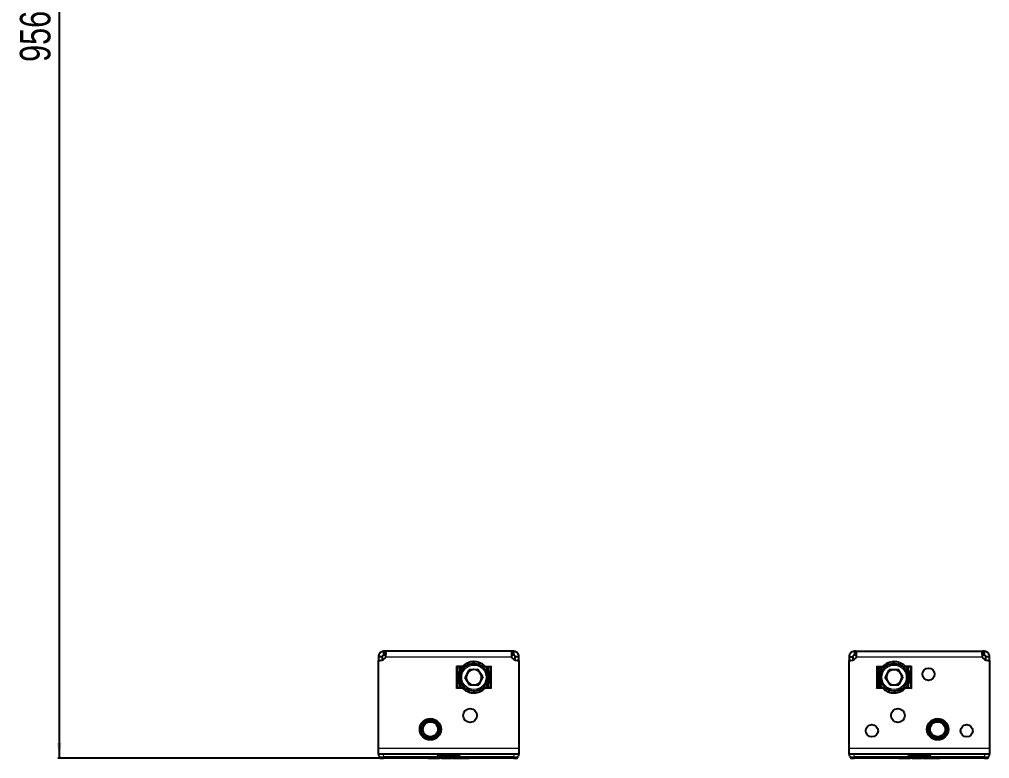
# Model space of a CAD drawing. Header units: millimetres. Extents: x 535 to 3980, y -1371 to 658.
# Drawn here: x 535 to 1170, y -1371 to -887 of the extents above; entities that cross this region are included whole.
import ezdxf

# ---------------------------------------------------------------- set-up
doc = ezdxf.new("R2010")
doc.units = ezdxf.units.MM
doc.layers.add('FORMAT', color=7, linetype='Continuous')
doc.styles.add('SLDTEXTSTYLE0', font='TXT', dxfattribs={"width": 0.75})
doc.dimstyles.new('SLDDIMSTYLE0', dxfattribs={"dimtxt": 20, "dimasz": 10, "dimexe": 0, "dimexo": 0.0625, "dimgap": 5, "dimtad": 2, "dimdec": 1, "dimrnd": 1e-09, "dimzin": 12, "dimdsep": 46, "dimtxsty": 'SLDTEXTSTYLE0', "dimsah": 1, "dimcen": 0.09, "dimadec": 0, "dimazin": 3, "dimtfac": 1, "dimtofl": 0, "dimtmove": 0, "dimatfit": 3, "dimfxl": 0, "dimfrac": 2, "dimtolj": 1, "dimtzin": 12, "dimarcsym": 0})

# ---------------------------------------------------------------- blocks, each defined once
blk = doc.blocks.new('_D_7')
at = {"layer": 'FORMAT'}
for p, q in [((772.3, -414.72), (560.52, -414.72)), ((561.52, -414.72), (561.52, -1370.72)), ((772.3, -1370.72), (560.52, -1370.72))]:
    blk.add_line(p, q, dxfattribs=at)
for points in [[(561.52, -414.72), (559.98, -424.72), (563.06, -424.72)], [(561.52, -1370.72), (563.06, -1360.72), (559.98, -1360.72)]]:
    blk.add_solid(points, dxfattribs=at)
at = {"layer": 'FORMAT', "insert": (535.74, -914.89), "char_height": 20, "attachment_point": 1, "rotation": 90, "style": 'SLDTEXTSTYLE0'}
blk.add_mtext('956', dxfattribs=at)

msp = doc.modelspace()

# ---------------------------------------------------------------- linework, layer by layer
at = {"color": 7, "linetype": 'Continuous', "lineweight": 25}
for p, q in [((773.91, -1303.22), (773.91, -1300.72)), ((775, -1300.72), (773.91, -1300.72)), ((775, -1303.22), (775, -1300.72)), ((857.83, -1300.72), (775, -1300.72)), ((857.83, -1300.72), (857.83, -1303.22)), ((858.91, -1300.72), (857.83, -1300.72)), ((858.91, -1300.72), (858.91, -1303.22)), ((1081.91, -1300.72), (1081.91, -1303.22)), ((1083, -1300.72), (1081.91, -1300.72)), ((1083, -1300.72), (1083, -1303.22)), ((1083, -1300.72), (1165.83, -1300.72)), ((1165.83, -1300.72), (1165.83, -1303.22)), ((1166.91, -1300.72), (1165.83, -1300.72)), ((1166.91, -1300.72), (1166.91, -1303.22)), ((772.91, -1304.22), (770.41, -1304.22)), ((770.41, -1304.22), (770.41, -1306.72)), ((770.41, -1307.62), (770.41, -1306.72)), ((770.41, -1364.22), (770.41, -1307.62)), ((772.91, -1304.22), (772.91, -1306.5)), ((775, -1303.22), (773.91, -1303.22)), ((832.65, -1308.73), (832.61, -1307.48)), ((832.86, -1307.47), (832.77, -1308.72)), ((858.91, -1303.22), (857.83, -1303.22)), ((862.41, -1304.22), (859.91, -1304.22)), ((859.91, -1306.5), (859.91, -1304.22)), ((862.41, -1306.72), (862.41, -1304.22)), ((862.41, -1306.72), (862.41, -1307.62)), ((862.41, -1307.62), (862.41, -1364.22)), ((1078.41, -1304.22), (1080.91, -1304.22)), ((1078.41, -1304.22), (1078.41, -1306.72)), ((1078.41, -1307.62), (1078.41, -1306.72)), ((1078.41, -1364.22), (1078.41, -1307.62)), ((1080.91, -1304.22), (1080.91, -1306.5)), ((1083, -1303.22), (1081.91, -1303.22)), ((1107.61, -1308.73), (1107.56, -1307.48)), ((1107.81, -1307.47), (1107.73, -1308.72)), ((1166.91, -1303.22), (1165.83, -1303.22)), ((1170.41, -1304.22), (1167.91, -1304.22)), ((1167.91, -1306.5), (1167.91, -1304.22)), ((1170.41, -1306.72), (1170.41, -1304.22)), ((1170.41, -1306.72), (1170.41, -1307.62)), ((1170.41, -1307.62), (1170.41, -1364.22)), ((821.91, -1310.72), (821.56, -1310.37)), ((825.43, -1310.72), (821.91, -1310.72)), ((821.91, -1310.72), (821.91, -1324.72)), ((822.26, -1311.07), (821.91, -1310.72)), ((824.5, -1314.52), (823.33, -1314.08)), ((823.42, -1313.85), (824.55, -1314.41)), ((823.66, -1313.31), (823.66, -1311.42)), ((824.83, -1311.42), (823.66, -1311.42)), ((826.36, -1311.55), (825.45, -1310.69)), ((825.56, -1310.72), (825.49, -1310.72)), ((825.63, -1310.51), (826.45, -1311.46)), ((825.91, -1310.97), (825.91, -1311.12)), ((826.5, -1311.41), (825.91, -1311.08)), ((826.49, -1311.42), (826.23, -1311.42)), ((827.15, -1318.03), (829.77, -1312.88)), ((829.23, -1309.51), (828.71, -1308.37)), ((828.94, -1308.27), (829.34, -1309.46)), ((835.53, -1312.58), (829.77, -1312.88)), ((838.68, -1317.42), (835.53, -1312.58)), ((836.11, -1309.31), (836.55, -1308.14)), ((836.79, -1308.23), (836.23, -1309.35)), ((839.09, -1311.17), (839.94, -1310.26)), ((840.12, -1310.44), (839.18, -1311.26)), ((840.4, -1310.72), (843.91, -1310.72)), ((842.16, -1311.42), (841, -1311.42)), ((841.12, -1314.03), (842.26, -1313.52)), ((842.36, -1313.75), (841.17, -1314.15)), ((842.16, -1313.31), (842.16, -1311.42)), ((843.91, -1310.72), (843.56, -1311.07)), ((844.26, -1310.37), (843.91, -1310.72)), ((843.91, -1310.72), (843.91, -1324.72)), ((1096.56, -1310.37), (1096.91, -1310.72)), ((1096.91, -1310.72), (1100.43, -1310.72)), ((1096.91, -1324.72), (1096.91, -1310.72)), ((1096.91, -1310.72), (1097.26, -1311.07)), ((1099.49, -1314.56), (1098.31, -1314.12)), ((1098.41, -1313.89), (1099.53, -1314.45)), ((1098.66, -1313.31), (1098.66, -1311.42)), ((1099.83, -1311.42), (1098.66, -1311.42)), ((1101.34, -1311.58), (1100.42, -1310.72)), ((1100.59, -1310.54), (1101.42, -1311.49)), ((1101.49, -1311.42), (1101.17, -1311.42)), ((1102.15, -1318.04), (1104.76, -1312.89)), ((1104.19, -1309.53), (1103.67, -1308.39)), ((1103.9, -1308.29), (1104.3, -1309.48)), ((1110.52, -1312.57), (1104.76, -1312.89)), ((1113.68, -1317.4), (1110.52, -1312.57)), ((1111.07, -1309.29), (1111.51, -1308.12)), ((1111.74, -1308.21), (1111.19, -1309.34)), ((1114.06, -1311.14), (1114.91, -1310.23)), ((1115.09, -1310.4), (1114.15, -1311.23)), ((1118.91, -1310.72), (1115.4, -1310.72)), ((1117.16, -1311.42), (1116, -1311.42)), ((1116.11, -1314), (1117.24, -1313.48)), ((1117.34, -1313.71), (1116.16, -1314.11)), ((1117.16, -1313.31), (1117.16, -1311.42)), ((1118.56, -1311.07), (1118.91, -1310.72)), ((1118.91, -1310.72), (1119.26, -1310.37)), ((1118.91, -1324.72), (1118.91, -1310.72)), ((822.66, -1317.77), (823.91, -1317.86)), ((823.92, -1317.99), (822.67, -1318.02)), ((830.29, -1322.87), (827.15, -1318.03)), ((838.68, -1317.42), (836.06, -1322.56)), ((841.91, -1317.46), (843.16, -1317.42)), ((843.16, -1317.67), (841.91, -1317.58)), ((1097.66, -1317.82), (1098.91, -1317.9)), ((1098.92, -1318.03), (1097.67, -1318.07)), ((1105.3, -1322.87), (1102.15, -1318.04)), ((1113.68, -1317.4), (1111.07, -1322.56)), ((1116.91, -1317.42), (1118.16, -1317.37)), ((1118.16, -1317.62), (1116.91, -1317.54)), ((821.91, -1324.72), (821.56, -1325.07)), ((822.26, -1324.37), (821.91, -1324.72)), ((821.91, -1324.72), (825.43, -1324.72)), ((823.46, -1321.69), (824.65, -1321.29)), ((824.7, -1321.41), (823.56, -1321.92)), ((823.66, -1324.02), (823.66, -1322.14)), ((823.66, -1324.02), (824.83, -1324.02)), ((825.7, -1325.01), (826.65, -1324.18)), ((826.74, -1324.27), (825.88, -1325.18)), ((829.04, -1327.21), (829.6, -1326.09)), ((829.71, -1326.13), (829.27, -1327.3)), ((830.29, -1322.87), (836.06, -1322.56)), ((832.96, -1327.97), (833.05, -1326.72)), ((833.18, -1326.72), (833.21, -1327.97)), ((836.88, -1327.17), (836.49, -1325.98)), ((836.6, -1325.93), (837.11, -1327.07)), ((839.33, -1324.03), (839.91, -1324.37)), ((839.34, -1324.02), (839.59, -1324.02)), ((840.2, -1324.93), (839.37, -1323.99)), ((839.46, -1323.9), (840.37, -1324.75)), ((839.91, -1324.47), (839.91, -1324.32)), ((840.34, -1324.72), (840.26, -1324.72)), ((843.91, -1324.72), (840.4, -1324.72)), ((841, -1324.02), (842.16, -1324.02)), ((842.4, -1321.6), (841.28, -1321.04)), ((841.33, -1320.92), (842.49, -1321.36)), ((842.16, -1324.02), (842.16, -1322.14)), ((843.91, -1324.72), (843.56, -1324.37)), ((844.26, -1325.07), (843.91, -1324.72)), ((1096.56, -1325.07), (1096.91, -1324.72)), ((1096.91, -1324.72), (1100.43, -1324.72)), ((1098.48, -1321.74), (1099.67, -1321.33)), ((1099.72, -1321.45), (1098.58, -1321.96)), ((1098.66, -1324.02), (1098.66, -1322.14)), ((1098.66, -1324.02), (1099.83, -1324.02)), ((1100.74, -1325.04), (1101.68, -1324.21)), ((1101.77, -1324.3), (1100.92, -1325.21)), ((1104.08, -1327.23), (1104.64, -1326.1)), ((1104.75, -1326.15), (1104.31, -1327.32)), ((1105.3, -1322.87), (1111.07, -1322.56)), ((1108.01, -1327.97), (1108.09, -1326.72)), ((1108.22, -1326.72), (1108.26, -1327.97)), ((1111.93, -1327.15), (1111.52, -1325.97)), ((1111.64, -1325.91), (1112.16, -1327.05)), ((1114.34, -1324.02), (1114.66, -1324.02)), ((1115.23, -1324.9), (1114.4, -1323.96)), ((1114.49, -1323.87), (1115.4, -1324.72)), ((1114.91, -1324.47), (1114.91, -1324.26)), ((1115.4, -1324.72), (1118.91, -1324.72)), ((1116, -1324.02), (1117.16, -1324.02)), ((1117.42, -1321.55), (1116.3, -1321)), ((1116.34, -1320.88), (1117.51, -1321.32)), ((1117.16, -1324.02), (1117.16, -1322.14)), ((1118.56, -1324.37), (1118.91, -1324.72)), ((1118.91, -1324.72), (1119.26, -1325.07)), ((770.41, -1367.72), (770.41, -1364.22)), ((862.41, -1364.22), (862.41, -1367.72)), ((1078.41, -1367.72), (1078.41, -1364.22)), ((1170.41, -1364.22), (1170.41, -1367.72)), ((770.41, -1367.92), (770.41, -1367.72)), ((770.41, -1367.72), (862.41, -1367.72)), ((770.86, -1369.61), (770.41, -1367.92)), ((772.31, -1370.72), (773.76, -1370.72)), ((773.31, -1367.92), (808.91, -1367.92)), ((859.06, -1370.72), (773.76, -1370.72)), ((802.98, -1370.92), (802.98, -1370.72)), ((808.66, -1370.92), (803.42, -1370.92)), ((808.91, -1367.72), (808.91, -1367.92)), ((808.91, -1367.92), (808.91, -1368.42)), ((809.1, -1370.92), (809.1, -1370.72)), ((809.41, -1368.92), (823.41, -1368.92)), ((810.34, -1370.92), (810.34, -1370.72)), ((810.59, -1370.92), (810.59, -1370.72)), ((811.73, -1370.92), (811.73, -1370.72)), ((814.56, -1370.92), (811.73, -1370.92)), ((818.03, -1370.95), (818.03, -1370.72)), ((818.84, -1370.92), (818.84, -1370.72)), ((820.33, -1370.92), (818.84, -1370.92)), ((820.33, -1370.92), (820.33, -1370.72)), ((822.99, -1370.92), (820.33, -1370.92)), ((822.99, -1370.92), (822.99, -1370.72)), ((824.13, -1370.92), (822.99, -1370.92)), ((823.91, -1367.72), (823.91, -1367.92)), ((823.91, -1368.42), (823.91, -1367.92)), ((823.91, -1367.92), (859.51, -1367.92)), ((824.13, -1370.92), (824.13, -1370.72)), ((824.18, -1370.92), (824.13, -1370.92)), ((829.84, -1370.92), (829.84, -1370.72)), ((859.06, -1370.72), (860.51, -1370.72)), ((862.41, -1367.92), (861.96, -1369.61)), ((862.41, -1367.72), (862.41, -1367.92)), ((1078.41, -1367.92), (1078.41, -1367.72)), ((1078.41, -1367.72), (1170.41, -1367.72)), ((1078.86, -1369.61), (1078.41, -1367.92)), ((1080.31, -1370.72), (1081.76, -1370.72)), ((1081.31, -1367.92), (1116.91, -1367.92)), ((1167.06, -1370.72), (1081.76, -1370.72)), ((1110.98, -1370.92), (1110.98, -1370.72)), ((1116.66, -1370.92), (1111.42, -1370.92)), ((1116.91, -1367.72), (1116.91, -1367.92)), ((1116.91, -1367.92), (1116.91, -1368.42)), ((1117.1, -1370.92), (1117.1, -1370.72)), ((1117.41, -1368.92), (1131.41, -1368.92)), ((1118.34, -1370.92), (1118.34, -1370.72)), ((1118.59, -1370.92), (1118.59, -1370.72)), ((1119.73, -1370.92), (1119.73, -1370.72)), ((1122.56, -1370.92), (1119.73, -1370.92)), ((1126.03, -1370.95), (1126.03, -1370.72)), ((1126.84, -1370.92), (1126.84, -1370.72)), ((1128.33, -1370.92), (1126.84, -1370.92)), ((1128.33, -1370.92), (1128.33, -1370.72)), ((1130.99, -1370.92), (1128.33, -1370.92)), ((1130.99, -1370.92), (1130.99, -1370.72)), ((1132.13, -1370.92), (1130.99, -1370.92)), ((1131.91, -1367.72), (1131.91, -1367.92)), ((1131.91, -1367.92), (1167.51, -1367.92)), ((1131.91, -1368.42), (1131.91, -1367.92)), ((1132.13, -1370.92), (1132.13, -1370.72)), ((1132.18, -1370.92), (1132.13, -1370.92)), ((1137.84, -1370.92), (1137.84, -1370.72)), ((1167.06, -1370.72), (1168.51, -1370.72)), ((1170.41, -1367.92), (1169.96, -1369.61)), ((1170.41, -1367.72), (1170.41, -1367.92))]:
    msp.add_line(p, q, dxfattribs=at)
at = {"color": 8, "linetype": 'Continuous', "lineweight": 18}
for p, q in [((770.41, -1306.72), (770.97, -1306.72)), ((775.24, -1304.22), (857.58, -1304.22)), ((861.85, -1306.72), (862.41, -1306.72)), ((1078.41, -1306.72), (1078.97, -1306.72)), ((1083.24, -1304.22), (1165.58, -1304.22)), ((1169.85, -1306.72), (1170.41, -1306.72)), ((821.56, -1310.37), (825.77, -1310.37)), ((821.56, -1325.07), (821.56, -1310.37)), ((825.11, -1311.07), (822.26, -1311.07)), ((822.26, -1311.07), (822.26, -1324.37)), ((839.84, -1310.37), (844.26, -1310.37)), ((843.56, -1311.07), (840.71, -1311.07)), ((843.56, -1324.37), (843.56, -1311.07)), ((844.26, -1310.37), (844.26, -1325.07)), ((1096.56, -1310.37), (1100.77, -1310.37)), ((1096.56, -1325.07), (1096.56, -1310.37)), ((1100.11, -1311.07), (1097.26, -1311.07)), ((1097.26, -1311.07), (1097.26, -1324.72)), ((1114.78, -1310.37), (1119.26, -1310.37)), ((1118.56, -1311.07), (1115.71, -1311.07)), ((1118.56, -1324.37), (1118.56, -1311.07)), ((1119.26, -1310.37), (1119.26, -1325.07)), ((825.98, -1325.07), (821.56, -1325.07)), ((822.26, -1324.37), (825.11, -1324.37)), ((844.26, -1325.07), (840.06, -1325.07)), ((840.71, -1324.37), (843.56, -1324.37)), ((1101.05, -1325.07), (1096.56, -1325.07)), ((1119.26, -1325.07), (1115.06, -1325.07)), ((1115.71, -1324.37), (1118.56, -1324.37)), ((770.41, -1364.22), (862.41, -1364.22)), ((1078.41, -1364.22), (1170.41, -1364.22)), ((773.31, -1367.92), (773.76, -1369.61)), ((773.76, -1369.61), (859.06, -1369.61)), ((773.76, -1369.61), (773.76, -1370.72)), ((803.42, -1370.92), (803.42, -1370.72)), ((808.66, -1370.92), (808.66, -1370.72)), ((809.41, -1368.42), (808.91, -1368.42)), ((809.41, -1367.72), (809.41, -1368.42)), ((809.41, -1368.42), (809.41, -1368.92)), ((809.41, -1368.42), (823.41, -1368.42)), ((814.56, -1370.92), (814.56, -1370.72)), ((816.92, -1370.92), (816.92, -1370.72)), ((823.41, -1368.42), (823.41, -1367.72)), ((823.41, -1368.42), (823.91, -1368.42)), ((823.41, -1368.42), (823.41, -1368.92)), ((827.73, -1370.92), (827.73, -1370.72)), ((859.06, -1369.61), (859.51, -1367.92)), ((859.06, -1370.72), (859.06, -1369.61)), ((1081.31, -1367.92), (1081.76, -1369.61)), ((1081.76, -1369.61), (1167.06, -1369.61)), ((1081.76, -1369.61), (1081.76, -1370.72)), ((1111.42, -1370.92), (1111.42, -1370.72)), ((1116.66, -1370.92), (1116.66, -1370.72)), ((1117.41, -1368.42), (1116.91, -1368.42)), ((1117.41, -1367.72), (1117.41, -1368.42)), ((1117.41, -1368.42), (1117.41, -1368.92)), ((1117.41, -1368.42), (1131.41, -1368.42)), ((1122.56, -1370.92), (1122.56, -1370.72)), ((1124.92, -1370.92), (1124.92, -1370.72)), ((1131.41, -1368.42), (1131.41, -1367.72)), ((1131.41, -1368.42), (1131.91, -1368.42)), ((1131.41, -1368.42), (1131.41, -1368.92)), ((1135.73, -1370.92), (1135.73, -1370.72)), ((1167.06, -1369.61), (1167.51, -1367.92)), ((1167.06, -1370.72), (1167.06, -1369.61))]:
    msp.add_line(p, q, dxfattribs=at)
at = {"color": 7, "linetype": 'Continuous', "lineweight": 25}
for centre, radius in [((832.91, -1317.72), 9), ((1107.91, -1317.72), 9), ((1130.41, -1315.72), 4), ((830.41, -1342.72), 4.5), ((1110.41, -1342.72), 4.5), ((804.41, -1351.72), 7), ((804.41, -1351.72), 6.5), ((804.41, -1351.72), 6), ((1136.41, -1351.72), 7), ((1136.41, -1351.72), 6.5), ((1136.41, -1351.72), 6), ((804.41, -1351.72), 4.92), ((1093.41, -1352.72), 4), ((1136.41, -1351.72), 4.93), ((1155.41, -1352.72), 4)]:
    msp.add_circle(centre, radius, dxfattribs=at)
at = {"color": 8, "linetype": 'Continuous', "lineweight": 18}
for centre, radius in [((832.91, -1317.72), 8), ((1107.91, -1317.72), 8), ((804.41, -1351.72), 6.25), ((1136.41, -1351.72), 6.25)]:
    msp.add_circle(centre, radius, dxfattribs=at)
at = {"color": 7, "linetype": 'Continuous', "lineweight": 25}
for centre, radius, start, end in [((771.41, -1307.62), 1, 83.62063, 180), ((771.91, -1303.15), 3.5, 263.62063, 342.17471), ((832.91, -1317.72), 10.25, 91.68676, 112.79086), ((832.91, -1317.72), 10.25, 69.18676, 90.29086), ((860.91, -1303.15), 3.5, 197.82529, 276.37937), ((861.41, -1307.62), 1, 0, 96.37937), ((1079.41, -1307.62), 1, 83.62063, 180), ((1079.91, -1303.15), 3.5, 263.62063, 342.17471), ((1107.91, -1317.72), 10.25, 91.95052, 113.05461), ((1107.91, -1317.72), 10.25, 69.45052, 90.55461), ((1168.91, -1303.15), 3.5, 197.82529, 276.37937), ((1169.41, -1307.62), 1, 360, 96.37937), ((832.91, -1317.72), 10.25, 159.18676, 180.29086), ((832.91, -1317.72), 10.25, 136.68676, 157.79086), ((832.91, -1317.72), 10.25, 114.18676, 135.29086), ((832.91, -1317.72), 5, 93.0175, 153.0175), ((832.91, -1317.72), 5, 33.0175, 93.0175), ((832.91, -1317.72), 10.25, 46.68676, 67.79086), ((832.91, -1317.72), 10.25, 24.18676, 45.29086), ((832.91, -1317.72), 10.25, 1.68676, 22.79086), ((1107.91, -1317.72), 10.25, 159.45052, 180.55461), ((1107.91, -1317.72), 10.25, 136.95052, 158.05461), ((1107.91, -1317.72), 10.25, 114.45052, 135.55461), ((1107.91, -1317.72), 5, 93.14553, 153.14553), ((1107.91, -1317.72), 5, 33.14553, 93.14553), ((1107.91, -1317.72), 10.25, 46.95052, 68.05461), ((1107.91, -1317.72), 10.25, 24.45052, 45.55461), ((1107.91, -1317.72), 10.25, 1.95052, 23.05461), ((832.91, -1317.72), 10.25, 181.68676, 202.79086), ((832.91, -1317.72), 5, 153.0175, 213.0175), ((832.91, -1317.72), 5, 213.0175, 273.0175), ((832.91, -1317.72), 5, 273.0175, 333.0175), ((832.91, -1317.72), 5, 333.0175, 33.0175), ((832.91, -1317.72), 10.25, 339.18676, 0.29086), ((1107.91, -1317.72), 10.25, 181.95052, 203.05461), ((1107.91, -1317.72), 5, 153.14553, 213.14553), ((1107.91, -1317.72), 5, 213.14553, 273.14553), ((1107.91, -1317.72), 5, 273.14553, 333.14553), ((1107.91, -1317.72), 5, 333.14553, 33.14553), ((1107.91, -1317.72), 10.25, 339.45052, 0.55461), ((832.91, -1317.72), 10.25, 204.18676, 225.29086), ((832.91, -1317.72), 10.25, 226.68676, 247.79086), ((832.91, -1317.72), 10.25, 294.18676, 315.29086), ((832.91, -1317.72), 10.25, 316.68676, 337.79086), ((1107.91, -1317.72), 10.25, 204.45052, 225.55461), ((1107.91, -1317.72), 10.25, 226.95052, 248.05461), ((1107.91, -1317.72), 10.25, 294.45052, 315.55461), ((1107.91, -1317.72), 10.25, 316.95052, 338.05461), ((832.91, -1317.72), 10.25, 249.18676, 270.29086), ((832.91, -1317.72), 10.25, 271.68676, 292.79086), ((1107.91, -1317.72), 10.25, 249.45052, 270.55461), ((1107.91, -1317.72), 10.25, 271.95052, 293.05461), ((772.31, -1369.22), 1.5, 195, 270), ((809.41, -1368.42), 0.5, 180, 270), ((823.41, -1368.42), 0.5, 270, 0), ((860.51, -1369.22), 1.5, 270, 345), ((1080.31, -1369.22), 1.5, 195, 270), ((1117.41, -1368.42), 0.5, 180, 270), ((1131.41, -1368.42), 0.5, 270, 0), ((1168.51, -1369.22), 1.5, 270, 345)]:
    msp.add_arc(centre, radius, start, end, dxfattribs=at)
at = {"color": 8, "linetype": 'Continuous', "lineweight": 18}
for centre, major_axis, start_param, end_param in [((773.87, -1369.22), (3, 0.38), 3.158333, 4.662092), ((858.96, -1369.22), (3, -0.38), 4.762686, 6.266445), ((1081.87, -1369.22), (3, 0.38), 3.158333, 4.662092), ((1166.96, -1369.22), (3, -0.38), 4.762686, 6.266445)]:
    msp.add_ellipse(centre, major_axis=major_axis, ratio=0.123038, start_param=start_param, end_param=end_param, dxfattribs=at)
at = {"color": 7, "linetype": 'Continuous', "lineweight": 25}
for centre, major_axis, start_param, end_param in [((770.41, -1356.33), (3.1, -11.57), 6.030113, 6.216148), ((862.41, -1356.33), (-3.1, -11.57), 0.067037, 0.253072), ((1078.41, -1356.33), (3.1, -11.57), 6.030113, 6.216148), ((1170.41, -1356.33), (-3.1, -11.57), 0.067037, 0.253072)]:
    msp.add_ellipse(centre, major_axis=major_axis, ratio=0.250563, start_param=start_param, end_param=end_param, dxfattribs=at)
for points, knots in [([(773.91, -1300.72), (773.46, -1300.77), (772.65, -1300.86), (771.74, -1301.43), (771.15, -1302.03), (770.75, -1302.66), (770.47, -1303.41), (770.43, -1303.95), (770.41, -1304.22)], [0, 0, 0, 0, 0.254149, 0.448213, 0.574908, 0.708872, 0.850468, 1, 1, 1, 1]), ([(775.24, -1304.22), (775.27, -1303.93), (775.33, -1303.37), (775.4, -1302.47), (775.42, -1301.59), (775.29, -1300.87), (775.1, -1300.77), (775, -1300.72)], [0, 0, 0, 0, 0.16069, 0.301312, 0.521951, 0.753573, 1, 1, 1, 1]), ([(857.83, -1300.72), (857.77, -1300.74), (857.67, -1300.77), (857.53, -1301.05), (857.42, -1301.52), (857.41, -1302.14), (857.43, -1302.76), (857.48, -1303.46), (857.55, -1303.97), (857.58, -1304.22)], [0, 0, 0, 0, 0.144067, 0.271276, 0.474907, 0.597997, 0.726338, 0.860245, 1, 1, 1, 1]), ([(862.41, -1304.22), (862.39, -1303.91), (862.34, -1303.32), (861.94, -1302.37), (861.23, -1301.5), (860.13, -1300.85), (859.33, -1300.76), (858.91, -1300.72)], [0, 0, 0, 0, 0.1708405, 0.3192172, 0.5481031, 0.7678223, 1, 1, 1, 1]), ([(1081.91, -1300.72), (1081.46, -1300.77), (1080.65, -1300.86), (1079.74, -1301.43), (1079.15, -1302.03), (1078.75, -1302.66), (1078.47, -1303.41), (1078.43, -1303.95), (1078.41, -1304.22)], [0, 0, 0, 0, 0.2541487, 0.4482127, 0.5749082, 0.7088724, 0.8504677, 1, 1, 1, 1]), ([(1083.24, -1304.22), (1083.27, -1303.93), (1083.33, -1303.37), (1083.4, -1302.47), (1083.42, -1301.59), (1083.29, -1300.87), (1083.1, -1300.77), (1083, -1300.72)], [0, 0, 0, 0, 0.16069, 0.3013121, 0.5219513, 0.7535732, 1, 1, 1, 1]), ([(1165.83, -1300.72), (1165.77, -1300.74), (1165.67, -1300.77), (1165.53, -1301.05), (1165.42, -1301.52), (1165.41, -1302.14), (1165.43, -1302.76), (1165.48, -1303.46), (1165.55, -1303.97), (1165.58, -1304.22)], [0, 0, 0, 0, 0.144067, 0.271276, 0.474907, 0.597997, 0.726338, 0.860245, 1, 1, 1, 1]), ([(1170.41, -1304.22), (1170.39, -1303.91), (1170.34, -1303.32), (1169.94, -1302.37), (1169.23, -1301.5), (1168.13, -1300.85), (1167.33, -1300.76), (1166.91, -1300.72)], [0, 0, 0, 0, 0.17084, 0.319217, 0.548103, 0.767822, 1, 1, 1, 1]), ([(773.91, -1303.22), (773.79, -1303.23), (773.57, -1303.26), (773.3, -1303.41), (773.13, -1303.59), (773.01, -1303.78), (772.93, -1303.99), (772.92, -1304.14), (772.91, -1304.22)], [0, 0, 0, 0, 0.296302, 0.497469, 0.615497, 0.73607, 0.863114, 1, 1, 1, 1]), ([(832.61, -1307.48), (832.65, -1307.47), (832.71, -1307.47), (832.8, -1307.47), (832.84, -1307.47), (832.86, -1307.47)], [0, 0, 0, 0, 0.499981, 0.749988, 1, 1, 1, 1]), ([(859.91, -1304.22), (859.91, -1304.13), (859.89, -1303.96), (859.8, -1303.74), (859.68, -1303.58), (859.55, -1303.45), (859.41, -1303.35), (859.19, -1303.24), (859.03, -1303.23), (858.91, -1303.22)], [0, 0, 0, 0, 0.154359, 0.287283, 0.400435, 0.496544, 0.604314, 0.723151, 1, 1, 1, 1]), ([(1081.91, -1303.22), (1081.79, -1303.23), (1081.57, -1303.26), (1081.3, -1303.41), (1081.13, -1303.59), (1081.01, -1303.78), (1080.93, -1303.99), (1080.92, -1304.14), (1080.91, -1304.22)], [0, 0, 0, 0, 0.296302, 0.497469, 0.6154973, 0.73607, 0.8631142, 1, 1, 1, 1]), ([(1107.56, -1307.48), (1107.61, -1307.48), (1107.67, -1307.47), (1107.75, -1307.47), (1107.79, -1307.47), (1107.81, -1307.47)], [0, 0, 0, 0, 0.4999808, 0.7499881, 1, 1, 1, 1]), ([(1167.91, -1304.22), (1167.91, -1304.13), (1167.89, -1303.96), (1167.8, -1303.74), (1167.68, -1303.58), (1167.55, -1303.45), (1167.41, -1303.35), (1167.19, -1303.24), (1167.03, -1303.23), (1166.91, -1303.22)], [0, 0, 0, 0, 0.154359, 0.287283, 0.400435, 0.496544, 0.604314, 0.723151, 1, 1, 1, 1]), ([(823.33, -1314.08), (823.35, -1314.04), (823.37, -1313.98), (823.4, -1313.91), (823.42, -1313.87), (823.42, -1313.85)], [0, 0, 0, 0, 0.499981, 0.749988, 1, 1, 1, 1]), ([(825.45, -1310.69), (825.48, -1310.66), (825.53, -1310.61), (825.58, -1310.56), (825.61, -1310.53), (825.63, -1310.51)], [0, 0, 0, 0, 0.499981, 0.749988, 1, 1, 1, 1]), ([(828.71, -1308.37), (828.75, -1308.35), (828.81, -1308.33), (828.88, -1308.3), (828.92, -1308.28), (828.94, -1308.27)], [0, 0, 0, 0, 0.499981, 0.749988, 1, 1, 1, 1]), ([(836.55, -1308.14), (836.59, -1308.16), (836.65, -1308.18), (836.73, -1308.21), (836.77, -1308.22), (836.79, -1308.23)], [0, 0, 0, 0, 0.499981, 0.749988, 1, 1, 1, 1]), ([(839.94, -1310.26), (839.97, -1310.29), (840.02, -1310.34), (840.08, -1310.39), (840.11, -1310.42), (840.12, -1310.44)], [0, 0, 0, 0, 0.499981, 0.749988, 1, 1, 1, 1]), ([(842.26, -1313.52), (842.28, -1313.56), (842.31, -1313.62), (842.34, -1313.69), (842.35, -1313.73), (842.36, -1313.75)], [0, 0, 0, 0, 0.499981, 0.749988, 1, 1, 1, 1]), ([(1098.31, -1314.12), (1098.33, -1314.08), (1098.35, -1314.03), (1098.38, -1313.95), (1098.4, -1313.91), (1098.41, -1313.89)], [0, 0, 0, 0, 0.499981, 0.749988, 1, 1, 1, 1]), ([(1100.42, -1310.72), (1100.45, -1310.69), (1100.49, -1310.65), (1100.55, -1310.59), (1100.58, -1310.56), (1100.59, -1310.54)], [0, 0, 0, 0, 0.499981, 0.749988, 1, 1, 1, 1]), ([(1103.67, -1308.39), (1103.71, -1308.37), (1103.76, -1308.35), (1103.84, -1308.31), (1103.88, -1308.3), (1103.9, -1308.29)], [0, 0, 0, 0, 0.499981, 0.749988, 1, 1, 1, 1]), ([(1111.51, -1308.12), (1111.55, -1308.14), (1111.61, -1308.16), (1111.69, -1308.19), (1111.72, -1308.21), (1111.74, -1308.21)], [0, 0, 0, 0, 0.499981, 0.749988, 1, 1, 1, 1]), ([(1114.91, -1310.23), (1114.94, -1310.26), (1114.99, -1310.3), (1115.05, -1310.36), (1115.08, -1310.39), (1115.09, -1310.4)], [0, 0, 0, 0, 0.499981, 0.749988, 1, 1, 1, 1]), ([(1117.24, -1313.48), (1117.26, -1313.52), (1117.29, -1313.57), (1117.32, -1313.65), (1117.34, -1313.69), (1117.34, -1313.71)], [0, 0, 0, 0, 0.4999808, 0.7499881, 1, 1, 1, 1]), ([(822.67, -1318.02), (822.67, -1317.98), (822.66, -1317.92), (822.66, -1317.84), (822.66, -1317.79), (822.66, -1317.77)], [0, 0, 0, 0, 0.499981, 0.749988, 1, 1, 1, 1]), ([(843.16, -1317.42), (843.16, -1317.46), (843.16, -1317.52), (843.16, -1317.61), (843.16, -1317.65), (843.16, -1317.67)], [0, 0, 0, 0, 0.499981, 0.749988, 1, 1, 1, 1]), ([(1097.67, -1318.07), (1097.67, -1318.03), (1097.67, -1317.97), (1097.66, -1317.88), (1097.66, -1317.84), (1097.66, -1317.82)], [0, 0, 0, 0, 0.499981, 0.749988, 1, 1, 1, 1]), ([(1118.16, -1317.37), (1118.16, -1317.41), (1118.16, -1317.48), (1118.16, -1317.56), (1118.16, -1317.6), (1118.16, -1317.62)], [0, 0, 0, 0, 0.499981, 0.749988, 1, 1, 1, 1]), ([(823.56, -1321.92), (823.55, -1321.88), (823.52, -1321.83), (823.49, -1321.75), (823.47, -1321.71), (823.46, -1321.69)], [0, 0, 0, 0, 0.499981, 0.749988, 1, 1, 1, 1]), ([(825.88, -1325.18), (825.85, -1325.15), (825.81, -1325.11), (825.75, -1325.05), (825.72, -1325.02), (825.7, -1325.01)], [0, 0, 0, 0, 0.499981, 0.749988, 1, 1, 1, 1]), ([(837.11, -1327.07), (837.07, -1327.09), (837.02, -1327.11), (836.94, -1327.15), (836.9, -1327.16), (836.88, -1327.17)], [0, 0, 0, 0, 0.499981, 0.749988, 1, 1, 1, 1]), ([(840.37, -1324.75), (840.34, -1324.78), (840.3, -1324.83), (840.24, -1324.89), (840.21, -1324.92), (840.2, -1324.93)], [0, 0, 0, 0, 0.499981, 0.749988, 1, 1, 1, 1]), ([(842.49, -1321.36), (842.48, -1321.4), (842.46, -1321.46), (842.43, -1321.54), (842.41, -1321.58), (842.4, -1321.6)], [0, 0, 0, 0, 0.499981, 0.749988, 1, 1, 1, 1]), ([(1098.58, -1321.96), (1098.56, -1321.93), (1098.54, -1321.87), (1098.51, -1321.79), (1098.49, -1321.75), (1098.48, -1321.74)], [0, 0, 0, 0, 0.499981, 0.749988, 1, 1, 1, 1]), ([(1100.92, -1325.21), (1100.89, -1325.18), (1100.84, -1325.14), (1100.78, -1325.08), (1100.75, -1325.05), (1100.74, -1325.04)], [0, 0, 0, 0, 0.499981, 0.749988, 1, 1, 1, 1]), ([(1112.16, -1327.05), (1112.12, -1327.07), (1112.06, -1327.1), (1111.98, -1327.13), (1111.95, -1327.14), (1111.93, -1327.15)], [0, 0, 0, 0, 0.499981, 0.749988, 1, 1, 1, 1]), ([(1115.4, -1324.72), (1115.37, -1324.75), (1115.33, -1324.79), (1115.27, -1324.85), (1115.24, -1324.88), (1115.23, -1324.9)], [0, 0, 0, 0, 0.499981, 0.749988, 1, 1, 1, 1]), ([(1117.51, -1321.32), (1117.5, -1321.36), (1117.47, -1321.42), (1117.44, -1321.49), (1117.43, -1321.53), (1117.42, -1321.55)], [0, 0, 0, 0, 0.499981, 0.749988, 1, 1, 1, 1]), ([(829.27, -1327.3), (829.23, -1327.29), (829.17, -1327.27), (829.1, -1327.23), (829.06, -1327.22), (829.04, -1327.21)], [0, 0, 0, 0, 0.499981, 0.749988, 1, 1, 1, 1]), ([(833.21, -1327.97), (833.17, -1327.97), (833.11, -1327.97), (833.03, -1327.97), (832.99, -1327.97), (832.96, -1327.97)], [0, 0, 0, 0, 0.499981, 0.749988, 1, 1, 1, 1]), ([(1104.31, -1327.32), (1104.28, -1327.3), (1104.22, -1327.28), (1104.14, -1327.25), (1104.1, -1327.24), (1104.08, -1327.23)], [0, 0, 0, 0, 0.499981, 0.749988, 1, 1, 1, 1]), ([(1108.26, -1327.97), (1108.22, -1327.97), (1108.16, -1327.97), (1108.07, -1327.97), (1108.03, -1327.97), (1108.01, -1327.97)], [0, 0, 0, 0, 0.499981, 0.749988, 1, 1, 1, 1]), ([(803.42, -1370.92), (803.35, -1370.92), (803.23, -1370.92), (803.09, -1370.92), (803, -1370.92), (802.99, -1370.92), (802.98, -1370.92)], [0, 0, 0, 0, 0.281303, 0.555629, 0.773878, 1, 1, 1, 1]), ([(809.1, -1370.92), (809.09, -1370.92), (809.07, -1370.92), (808.96, -1370.92), (808.82, -1370.92), (808.72, -1370.92), (808.66, -1370.92)], [0, 0, 0, 0, 0.285248, 0.560563, 0.777151, 1, 1, 1, 1]), ([(810.34, -1370.92), (810.28, -1370.92), (810.17, -1370.92), (809.87, -1370.92), (809.59, -1370.92), (809.38, -1370.92), (809.32, -1370.92)], [0, 0, 0, 0, 0.255277, 0.538303, 0.854078, 1, 1, 1, 1]), ([(810.16, -1370.92), (810.04, -1370.92), (809.8, -1370.92), (809.5, -1370.92), (809.32, -1370.92), (809.32, -1370.92)], [0, 0, 0, 0, 0.466249, 0.997338, 1, 1, 1, 1]), ([(816.92, -1370.92), (816.76, -1370.92), (816.4, -1370.92), (815.6, -1370.92), (814.97, -1370.92), (814.56, -1370.92)], [0, 0, 0, 0, 0.216742, 0.489643, 1, 1, 1, 1]), ([(818.01, -1370.92), (818.01, -1370.92), (818.04, -1370.92), (817.89, -1370.92), (817.52, -1370.92), (817.13, -1370.92), (816.92, -1370.92)], [0, 0, 0, 0, 0.061615, 0.333035, 0.637399, 1, 1, 1, 1]), ([(827.73, -1370.92), (827.23, -1370.92), (826.29, -1370.92), (825.1, -1370.92), (824.38, -1370.92), (824.19, -1370.92), (824.18, -1370.92)], [0, 0, 0, 0, 0.381983, 0.713352, 0.984017, 1, 1, 1, 1]), ([(829.84, -1370.92), (829.47, -1370.92), (828.78, -1370.92), (828.06, -1370.92), (827.73, -1370.92)], [0, 0, 0, 0, 0.5368, 1, 1, 1, 1]), ([(1111.42, -1370.92), (1111.35, -1370.92), (1111.23, -1370.92), (1111.09, -1370.92), (1111, -1370.92), (1110.99, -1370.92), (1110.98, -1370.92)], [0, 0, 0, 0, 0.2813032, 0.555629, 0.7738783, 1, 1, 1, 1]), ([(1117.1, -1370.92), (1117.09, -1370.92), (1117.07, -1370.92), (1116.96, -1370.92), (1116.82, -1370.92), (1116.72, -1370.92), (1116.66, -1370.92)], [0, 0, 0, 0, 0.2852483, 0.5605631, 0.7771515, 1, 1, 1, 1]), ([(1118.34, -1370.92), (1118.28, -1370.92), (1118.17, -1370.92), (1117.87, -1370.92), (1117.59, -1370.92), (1117.38, -1370.92), (1117.32, -1370.92)], [0, 0, 0, 0, 0.255277, 0.538303, 0.854078, 1, 1, 1, 1]), ([(1118.16, -1370.92), (1118.04, -1370.92), (1117.8, -1370.92), (1117.5, -1370.92), (1117.32, -1370.92), (1117.32, -1370.92)], [0, 0, 0, 0, 0.466249, 0.997338, 1, 1, 1, 1]), ([(1124.92, -1370.92), (1124.76, -1370.92), (1124.4, -1370.92), (1123.6, -1370.92), (1122.97, -1370.92), (1122.56, -1370.92)], [0, 0, 0, 0, 0.216742, 0.489643, 1, 1, 1, 1]), ([(1126.01, -1370.92), (1126.01, -1370.92), (1126.04, -1370.92), (1125.89, -1370.92), (1125.52, -1370.92), (1125.13, -1370.92), (1124.92, -1370.92)], [0, 0, 0, 0, 0.061615, 0.333035, 0.637399, 1, 1, 1, 1]), ([(1135.73, -1370.92), (1135.23, -1370.92), (1134.29, -1370.92), (1133.1, -1370.92), (1132.38, -1370.92), (1132.19, -1370.92), (1132.18, -1370.92)], [0, 0, 0, 0, 0.3819835, 0.7133523, 0.984017, 1, 1, 1, 1]), ([(1137.84, -1370.92), (1137.47, -1370.92), (1136.78, -1370.92), (1136.06, -1370.92), (1135.73, -1370.92)], [0, 0, 0, 0, 0.5368, 1, 1, 1, 1])]:
    msp.add_open_spline(points, degree=3, knots=knots, dxfattribs=at)

# ---------------------------------------------------------------- dimensions: what is measured, and where the dimension line sits
at = {"layer": 'FORMAT'}
dim = msp.add_linear_dim(base=(561.52, -1370.72), p1=(772.31, -414.72), p2=(772.31, -1370.72), angle=90, dimstyle='SLDDIMSTYLE0', dxfattribs=at)
dim.commit()
dim.dimension.update_dxf_attribs({"geometry": '_D_7', "text_midpoint": (561.52, -892.72), "dimtype": 160})

doc.saveas('drawing.dxf')
